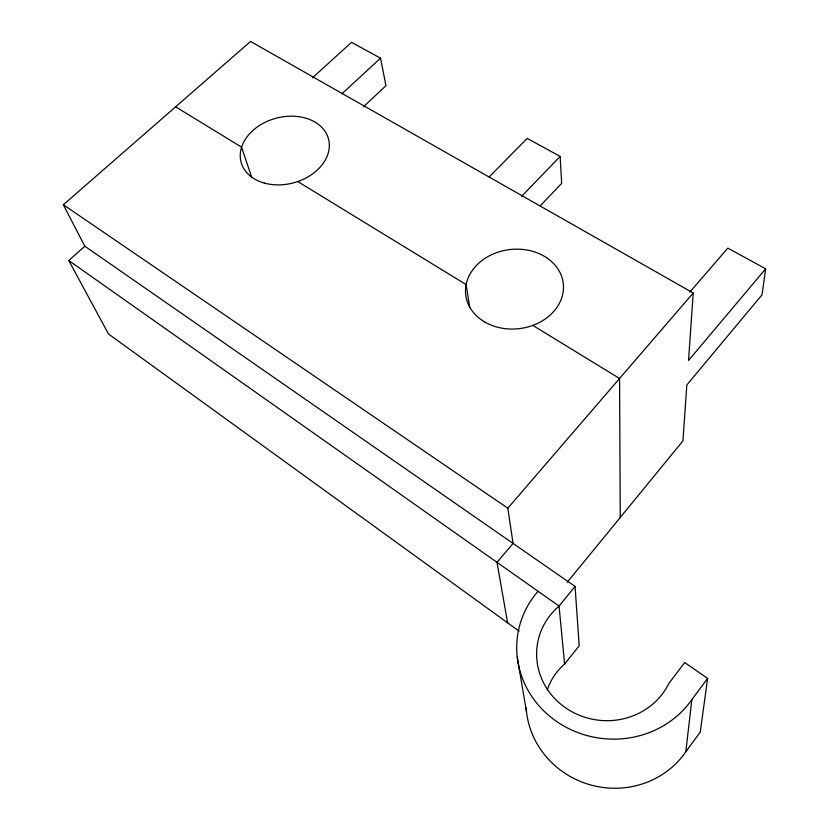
<?xml version="1.0" encoding="UTF-8"?>
<svg xmlns="http://www.w3.org/2000/svg" width="829" height="829" viewBox="0 0 829 829"><rect width="100%" height="100%" fill="white"/><g stroke="black" fill="none" stroke-linecap="round" stroke-linejoin="round"><path stroke-width="1.24" d="M547.244 689.873A63.45 61.014 15.5 0 1 564.59 664.06L579.202 645.729L575.057 586.435L84.817 246.213L63.346 204.753L250.555 41.45L693.22 293L688.536 360.47L765.654 268.803L727.81 248.109L689.915 292.015M526.135 707.842A87.283 83.656 15.4 0 0 590.797 784.99A87.283 83.656 15.4 0 0 685.821 751.789L691.832 699.635L707.624 678.423L684.681 662.506L668.858 683.438A69.367 65.512 8 0 1 565.088 707.489A69.367 65.512 8 0 1 559.067 606.072L575.057 586.435M707.624 678.423L700.256 732.111L685.821 751.789M765.654 268.803L762.038 294.803L686.826 384.967L682.941 440.883L567.16 582.352M507.607 622.817L497.006 562.331L513.068 543.42L507.825 508.198L693.22 293M540.27 205.83L561.668 183.385L560.145 156.412L527.192 138.391L489.141 176.992M521.71 196.255L560.145 156.412M363.361 106.848L385.962 85.688L380.511 58.175L351.548 42.331L312.429 77.822M341.859 93.874L380.511 58.175M519.13 631.159L108.485 333.983L68.786 260.544L84.817 246.213M175.634 106.806L241.591 147.168L251.809 177.634M297.766 181.551L466.116 284.575L469.722 307.497M532.819 325.393L619.574 378.49L620.258 517.472M63.346 204.753L507.825 508.198M68.786 260.544L559.067 606.072L564.59 664.06M517.223 657.003L526.456 711.52M691.832 699.635A95.408 89.791 8.4 0 1 555.844 720.929A95.408 89.791 8.4 0 1 538.073 591.274M264.358 183.085A45.222 33.471 -14.8 0 0 329.279 143.821A45.222 33.471 -14.8 0 0 260.7 124.723A45.222 33.471 -14.8 0 0 264.358 183.085M484.83 322.046A49.108 39.813 -6.6 0 0 563.088 292.233A49.108 39.813 -6.6 0 0 495.514 253.063A49.108 39.813 -6.6 0 0 484.83 322.046"/></g></svg>
